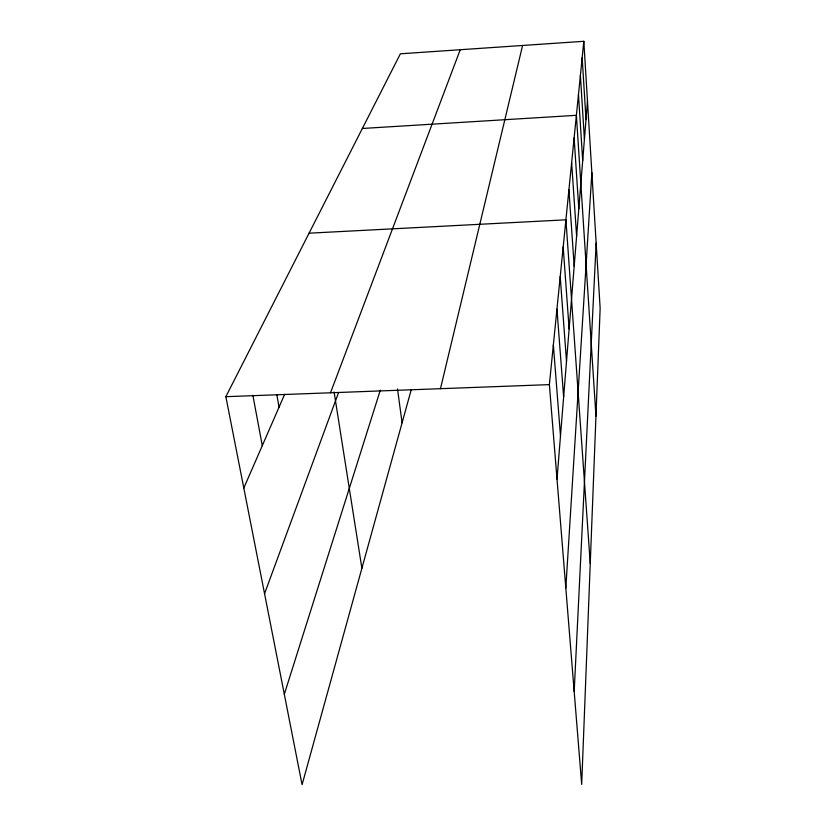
<?xml version="1.0" encoding="UTF-8"?>
<svg xmlns="http://www.w3.org/2000/svg" width="826" height="826" viewBox="0 0 826 826"><rect width="100%" height="100%" fill="white"/><g stroke="black" fill="none" stroke-linecap="round" stroke-linejoin="round"><path stroke-width="1.24" d="M574.184 691.507L596.155 243.071M565.82 588.009L591.86 172.779M557.013 479.07L587.482 101.299M583.817 41.3L600.141 308.243L581.69 784.411L549.373 384.627L583.817 41.3L400.373 53.804L225.859 396.686L302.079 784.7L411.296 389.5M440.475 388.685L522.6 45.471M284.309 694.243L380.321 390.14M264.557 593.677L338.588 392.495M330.503 392.784L460.237 49.725M243.804 488.052L284.66 394.301M362.366 128.474L576.393 115.31L595.959 416.19M309.069 233.19L565.913 219.809L590.249 563.497M225.859 396.686L549.373 384.627M252.87 395.272L262.276 445.668M276.813 394.652L279.043 407.177M334.096 391.978L361.891 568.288M397.512 388.943L402.086 422.84M553.358 344.927L560.493 435.952M556.951 309.079L563.642 396.903M560.214 276.565L566.502 361.375M563.187 246.922L569.124 328.903M568.918 189.846L574.184 266.127M571.644 162.681L576.61 236.143M574.122 137.932L578.809 208.771M578.468 94.536L582.702 160.605M582.165 57.696L586.006 119.594M580.389 75.393L584.416 139.315"/></g></svg>
